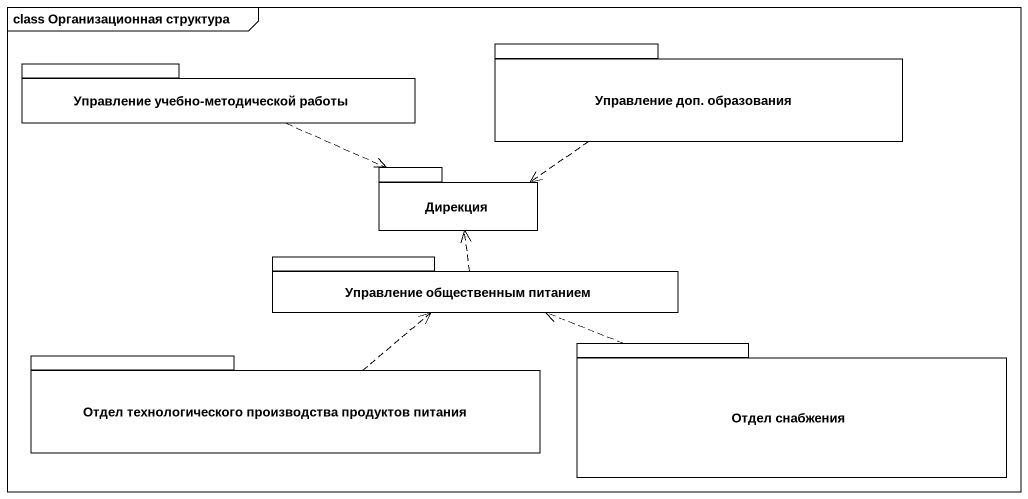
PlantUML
@startuml
mainframe class Организационная структура
package "Управление учебно-методической работы" as Управление_учебно {
}
package "Управление доп. образования" as Управление_доп_образования {
}
package Дирекция {
}
package "Управление общественным питанием" as Управление_общественным {
}
package "Отдел технологического производства продуктов питания" as Отдел_технологического {
}
package "Отдел снабжения" as Отдел_снабжения {
}
Управление_учебно .right.> Дирекция
Управление_доп_образования .left.> Дирекция
Управление_общественным .up.> Дирекция
Отдел_технологического .up.> Управление_общественным
Отдел_снабжения .left.> Управление_общественным
@enduml
